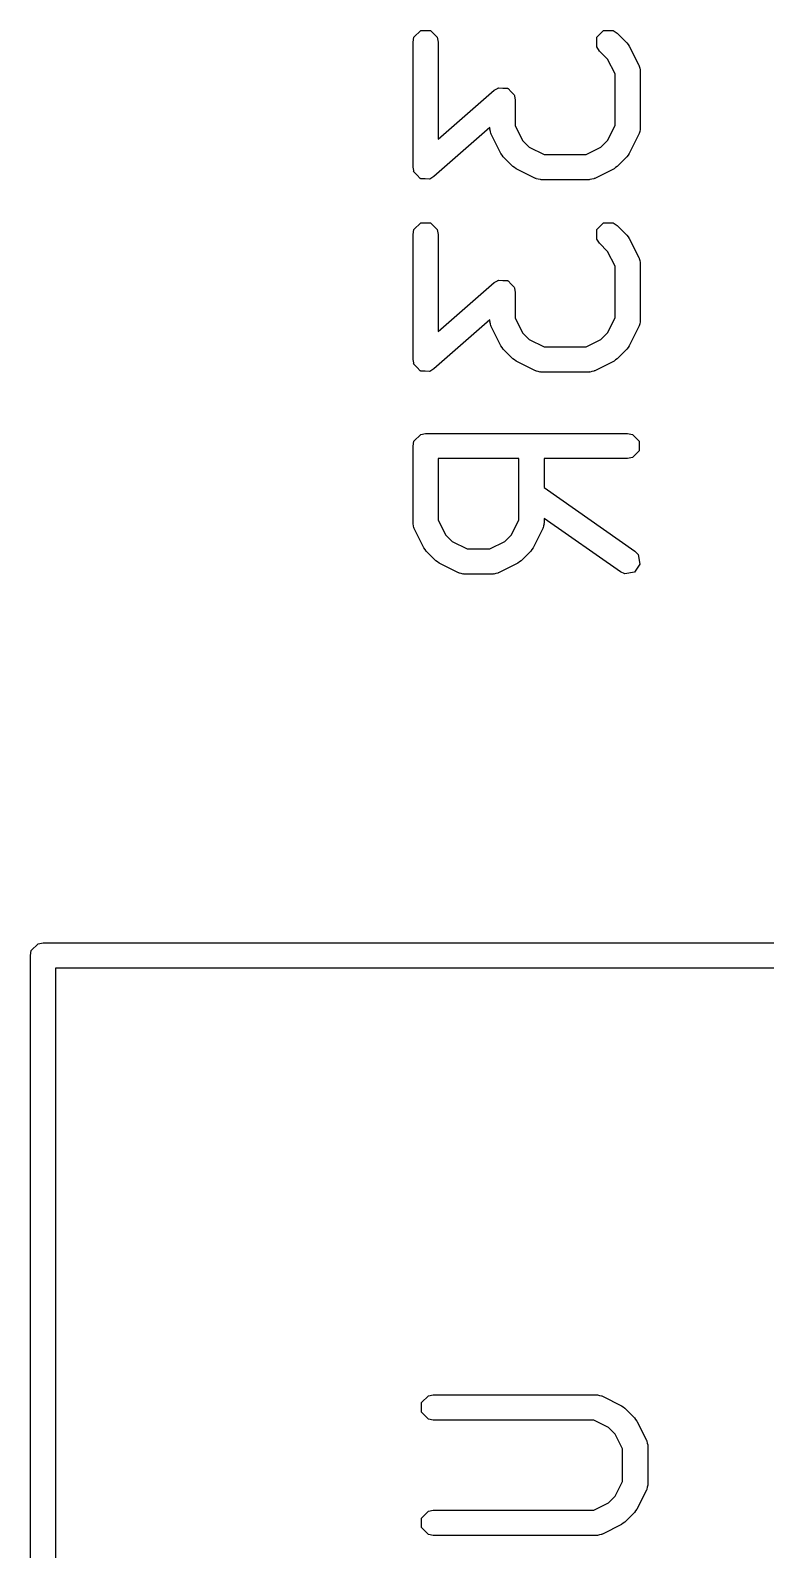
# Model space of a CAD drawing. Header units: inches. Extents: x 0.38 to 5.39, y 0.07 to 3.28.
# Drawn here: x 2.966 to 3.0806, y 1.5729 to 1.8098 of the extents above; entities that cross this region are included whole.
import ezdxf

# ---------------------------------------------------------------- set-up
doc = ezdxf.new("R2010")
doc.units = ezdxf.units.IN
doc.header["$MEASUREMENT"] = 0
doc.layers.add('BLACK', color=250, linetype='CONTINUOUS')

msp = doc.modelspace()

# ---------------------------------------------------------------- linework, layer by layer
at = {"layer": 'BLACK', "linetype": 'CONTINUOUS'}
for p, q in [((3.02563, 1.80802), (3.02578, 1.80877)), ((3.02563, 1.78852), (3.02563, 1.80802)), ((3.02578, 1.80877), (3.02684, 1.80984)), ((3.02684, 1.80984), (3.02835, 1.80984)), ((3.02835, 1.80984), (3.02941, 1.80877)), ((3.02941, 1.80877), (3.02956, 1.80802)), ((3.02956, 1.80802), (3.02956, 1.79286)), ((3.05427, 1.80877), (3.05534, 1.80984)), ((3.05427, 1.80726), (3.05427, 1.80877)), ((3.05534, 1.80984), (3.05684, 1.80984)), ((3.05684, 1.80984), (3.05748, 1.80941)), ((3.05748, 1.80941), (3.05898, 1.80791)), ((3.05898, 1.80791), (3.05916, 1.80765)), ((3.05916, 1.80765), (3.05935, 1.8074)), ((3.0547, 1.80662), (3.05427, 1.80726)), ((3.05597, 1.80535), (3.0547, 1.80662)), ((3.05712, 1.80305), (3.05597, 1.80535)), ((3.05935, 1.8074), (3.06085, 1.8044)), ((3.05712, 1.79498), (3.05712, 1.80305)), ((3.06085, 1.8044), (3.06088, 1.8043)), ((3.06088, 1.8043), (3.06091, 1.80427)), ((3.06091, 1.80427), (3.06097, 1.80396)), ((3.06097, 1.80396), (3.06105, 1.80366)), ((3.06105, 1.80366), (3.06104, 1.80361)), ((3.06104, 1.80361), (3.06106, 1.80352)), ((3.06106, 1.80352), (3.06106, 1.79452)), ((3.0383, 1.8005), (3.03878, 1.80078)), ((3.03878, 1.80078), (3.03884, 1.80084)), ((3.03884, 1.80084), (3.03888, 1.80084)), ((3.03888, 1.80084), (3.03896, 1.80088)), ((3.03896, 1.80088), (3.03965, 1.80084)), ((3.03965, 1.80084), (3.04035, 1.80084)), ((3.04035, 1.80084), (3.0404, 1.80079)), ((3.0404, 1.80079), (3.04047, 1.80078)), ((3.04047, 1.80078), (3.04092, 1.80026)), ((3.02956, 1.79286), (3.0383, 1.8005)), ((3.04092, 1.80026), (3.04141, 1.79977)), ((3.04141, 1.79977), (3.04143, 1.79968)), ((3.04143, 1.79968), (3.04146, 1.79965)), ((3.04146, 1.79965), (3.04145, 1.79957)), ((3.04145, 1.79957), (3.04156, 1.79902)), ((3.04156, 1.79902), (3.04156, 1.79498)), ((3.03762, 1.79468), (3.02889, 1.78704)), ((3.03762, 1.79452), (3.03762, 1.79468)), ((3.03764, 1.79442), (3.03762, 1.79452)), ((3.03763, 1.79438), (3.03764, 1.79442)), ((3.03771, 1.79407), (3.03763, 1.79438)), ((3.03777, 1.79376), (3.03771, 1.79407)), ((3.03781, 1.79373), (3.03777, 1.79376)), ((3.03783, 1.79364), (3.03781, 1.79373)), ((3.03933, 1.79064), (3.03783, 1.79364)), ((3.04156, 1.79498), (3.04271, 1.79268)), ((3.05597, 1.79268), (3.05712, 1.79498)), ((3.06085, 1.79364), (3.05935, 1.79064)), ((3.06088, 1.79373), (3.06085, 1.79364)), ((3.06091, 1.79376), (3.06088, 1.79373)), ((3.06097, 1.79407), (3.06091, 1.79376)), ((3.06105, 1.79438), (3.06097, 1.79407)), ((3.06106, 1.79452), (3.06104, 1.79442)), ((3.06104, 1.79442), (3.06105, 1.79438)), ((3.04271, 1.79268), (3.04376, 1.79164)), ((3.04376, 1.79164), (3.04606, 1.79049)), ((3.05263, 1.79049), (3.05492, 1.79164)), ((3.05492, 1.79164), (3.05597, 1.79268)), ((3.03953, 1.79039), (3.03933, 1.79064)), ((3.0397, 1.79013), (3.03953, 1.79039)), ((3.0412, 1.78863), (3.0397, 1.79013)), ((3.04606, 1.79049), (3.05263, 1.79049)), ((3.05898, 1.79013), (3.05748, 1.78863)), ((3.05916, 1.79039), (3.05898, 1.79013)), ((3.05935, 1.79064), (3.05916, 1.79039)), ((3.02574, 1.78797), (3.02563, 1.78852)), ((3.02573, 1.78789), (3.02574, 1.78797)), ((3.02576, 1.78786), (3.02573, 1.78789)), ((3.02578, 1.78777), (3.02576, 1.78786)), ((3.02627, 1.78728), (3.02578, 1.78777)), ((3.02672, 1.78675), (3.02627, 1.78728)), ((3.02679, 1.78675), (3.02672, 1.78675)), ((3.02684, 1.7867), (3.02679, 1.78675)), ((3.02753, 1.7867), (3.02684, 1.7867)), ((3.02822, 1.78665), (3.02753, 1.7867)), ((3.0283, 1.7867), (3.02822, 1.78665)), ((3.02835, 1.7867), (3.0283, 1.7867)), ((3.02841, 1.78676), (3.02835, 1.7867)), ((3.02889, 1.78704), (3.02841, 1.78676)), ((3.04146, 1.78845), (3.0412, 1.78863)), ((3.04171, 1.78826), (3.04146, 1.78845)), ((3.04471, 1.78676), (3.04171, 1.78826)), ((3.04481, 1.78673), (3.04471, 1.78676)), ((3.04484, 1.7867), (3.04481, 1.78673)), ((3.04515, 1.78664), (3.04484, 1.7867)), ((3.04545, 1.78656), (3.04515, 1.78664)), ((3.0455, 1.78657), (3.04545, 1.78656)), ((3.04559, 1.78655), (3.0455, 1.78657)), ((3.05309, 1.78655), (3.04559, 1.78655)), ((3.05319, 1.78657), (3.05309, 1.78655)), ((3.05323, 1.78656), (3.05319, 1.78657)), ((3.05353, 1.78664), (3.05323, 1.78656)), ((3.05384, 1.7867), (3.05353, 1.78664)), ((3.05388, 1.78673), (3.05384, 1.7867)), ((3.05397, 1.78676), (3.05388, 1.78673)), ((3.05697, 1.78826), (3.05397, 1.78676)), ((3.05722, 1.78845), (3.05697, 1.78826)), ((3.05748, 1.78863), (3.05722, 1.78845)), ((3.02578, 1.77877), (3.02684, 1.77984)), ((3.02684, 1.77984), (3.02835, 1.77984)), ((3.02835, 1.77984), (3.02941, 1.77877)), ((3.05427, 1.77877), (3.05534, 1.77984)), ((3.05534, 1.77984), (3.05684, 1.77984)), ((3.05684, 1.77984), (3.05748, 1.77941)), ((3.05748, 1.77941), (3.05898, 1.77791)), ((3.02563, 1.77802), (3.02578, 1.77877)), ((3.02563, 1.75852), (3.02563, 1.77802)), ((3.02941, 1.77877), (3.02956, 1.77802)), ((3.02956, 1.77802), (3.02956, 1.76286)), ((3.05427, 1.77727), (3.05427, 1.77877)), ((3.0547, 1.77663), (3.05427, 1.77727)), ((3.05898, 1.77791), (3.05916, 1.77765)), ((3.05916, 1.77765), (3.05935, 1.7774)), ((3.05935, 1.7774), (3.06085, 1.7744)), ((3.05597, 1.77535), (3.0547, 1.77663)), ((3.05712, 1.77306), (3.05597, 1.77535)), ((3.05712, 1.76499), (3.05712, 1.77306)), ((3.06085, 1.7744), (3.06088, 1.77431)), ((3.06088, 1.77431), (3.06091, 1.77427)), ((3.06091, 1.77427), (3.06097, 1.77396)), ((3.06097, 1.77396), (3.06105, 1.77366)), ((3.06105, 1.77366), (3.06104, 1.77362)), ((3.06104, 1.77362), (3.06106, 1.77352)), ((3.06106, 1.77352), (3.06106, 1.76452)), ((3.02956, 1.76286), (3.0383, 1.7705)), ((3.0383, 1.7705), (3.03878, 1.77078)), ((3.03878, 1.77078), (3.03884, 1.77084)), ((3.03884, 1.77084), (3.03888, 1.77084)), ((3.03888, 1.77084), (3.03896, 1.77089)), ((3.03896, 1.77089), (3.03965, 1.77084)), ((3.03965, 1.77084), (3.04035, 1.77084)), ((3.04035, 1.77084), (3.0404, 1.77079)), ((3.0404, 1.77079), (3.04047, 1.77079)), ((3.04047, 1.77079), (3.04092, 1.77026)), ((3.04092, 1.77026), (3.04141, 1.76977)), ((3.04141, 1.76977), (3.04143, 1.76968)), ((3.04143, 1.76968), (3.04146, 1.76965)), ((3.04146, 1.76965), (3.04145, 1.76957)), ((3.04145, 1.76957), (3.04156, 1.76902)), ((3.04156, 1.76902), (3.04156, 1.76499)), ((3.04156, 1.76499), (3.04271, 1.76269)), ((3.05597, 1.76269), (3.05712, 1.76499)), ((3.03762, 1.76468), (3.02889, 1.75704)), ((3.03762, 1.76452), (3.03762, 1.76468)), ((3.03764, 1.76443), (3.03762, 1.76452)), ((3.03763, 1.76438), (3.03764, 1.76443)), ((3.03771, 1.76408), (3.03763, 1.76438)), ((3.03777, 1.76377), (3.03771, 1.76408)), ((3.03781, 1.76374), (3.03777, 1.76377)), ((3.03783, 1.76364), (3.03781, 1.76374)), ((3.03933, 1.76064), (3.03783, 1.76364)), ((3.04271, 1.76269), (3.04376, 1.76164)), ((3.05492, 1.76164), (3.05597, 1.76269)), ((3.06085, 1.76364), (3.05935, 1.76064)), ((3.06088, 1.76374), (3.06085, 1.76364)), ((3.06091, 1.76377), (3.06088, 1.76374)), ((3.06097, 1.76408), (3.06091, 1.76377)), ((3.06105, 1.76438), (3.06097, 1.76408)), ((3.06106, 1.76452), (3.06104, 1.76443)), ((3.06104, 1.76443), (3.06105, 1.76438)), ((3.03953, 1.76039), (3.03933, 1.76064)), ((3.0397, 1.76013), (3.03953, 1.76039)), ((3.04376, 1.76164), (3.04606, 1.76049)), ((3.04606, 1.76049), (3.05263, 1.76049)), ((3.05263, 1.76049), (3.05492, 1.76164)), ((3.05916, 1.76039), (3.05898, 1.76013)), ((3.05935, 1.76064), (3.05916, 1.76039)), ((3.02574, 1.75797), (3.02563, 1.75852)), ((3.02573, 1.75789), (3.02574, 1.75797)), ((3.02576, 1.75786), (3.02573, 1.75789)), ((3.0412, 1.75863), (3.0397, 1.76013)), ((3.04146, 1.75846), (3.0412, 1.75863)), ((3.04171, 1.75826), (3.04146, 1.75846)), ((3.04471, 1.75676), (3.04171, 1.75826)), ((3.05697, 1.75826), (3.05397, 1.75676)), ((3.05722, 1.75846), (3.05697, 1.75826)), ((3.05748, 1.75863), (3.05722, 1.75846)), ((3.05898, 1.76013), (3.05748, 1.75863)), ((3.02578, 1.75777), (3.02576, 1.75786)), ((3.02627, 1.75728), (3.02578, 1.75777)), ((3.02672, 1.75676), (3.02627, 1.75728)), ((3.02679, 1.75675), (3.02672, 1.75676)), ((3.02684, 1.7567), (3.02679, 1.75675)), ((3.02753, 1.7567), (3.02684, 1.7567)), ((3.02822, 1.75666), (3.02753, 1.7567)), ((3.0283, 1.7567), (3.02822, 1.75666)), ((3.02835, 1.7567), (3.0283, 1.7567)), ((3.02841, 1.75676), (3.02835, 1.7567)), ((3.02889, 1.75704), (3.02841, 1.75676)), ((3.04481, 1.75674), (3.04471, 1.75676)), ((3.04484, 1.7567), (3.04481, 1.75674)), ((3.04515, 1.75664), (3.04484, 1.7567)), ((3.04545, 1.75656), (3.04515, 1.75664)), ((3.0455, 1.75657), (3.04545, 1.75656)), ((3.04559, 1.75655), (3.0455, 1.75657)), ((3.05309, 1.75655), (3.04559, 1.75655)), ((3.05319, 1.75657), (3.05309, 1.75655)), ((3.05323, 1.75656), (3.05319, 1.75657)), ((3.05353, 1.75664), (3.05323, 1.75656)), ((3.05384, 1.7567), (3.05353, 1.75664)), ((3.05388, 1.75674), (3.05384, 1.7567)), ((3.05397, 1.75676), (3.05388, 1.75674)), ((3.02578, 1.74578), (3.02684, 1.74684)), ((3.02684, 1.74684), (3.02759, 1.74699)), ((3.02759, 1.74699), (3.05909, 1.74699)), ((3.05909, 1.74699), (3.05984, 1.74684)), ((3.05984, 1.74684), (3.06091, 1.74578)), ((3.02563, 1.74502), (3.02578, 1.74578)), ((3.02563, 1.73303), (3.02563, 1.74502)), ((3.06091, 1.74427), (3.05984, 1.74321)), ((3.06091, 1.74578), (3.06091, 1.74427)), ((3.04212, 1.74306), (3.02956, 1.74306)), ((3.02956, 1.74306), (3.02956, 1.73349)), ((3.04212, 1.73349), (3.04212, 1.74306)), ((3.05909, 1.74306), (3.04606, 1.74306)), ((3.04606, 1.74306), (3.04606, 1.73855)), ((3.05984, 1.74321), (3.05909, 1.74306)), ((3.04606, 1.73855), (3.06022, 1.72864)), ((3.02564, 1.73293), (3.02563, 1.73303)), ((3.02563, 1.73289), (3.02564, 1.73293)), ((3.02571, 1.73258), (3.02563, 1.73289)), ((3.02578, 1.73227), (3.02571, 1.73258)), ((3.02581, 1.73224), (3.02578, 1.73227)), ((3.02583, 1.73215), (3.02581, 1.73224)), ((3.02733, 1.72915), (3.02583, 1.73215)), ((3.02956, 1.73349), (3.03071, 1.73119)), ((3.04097, 1.73119), (3.04212, 1.73349)), ((3.04585, 1.73215), (3.04435, 1.72915)), ((3.04588, 1.73224), (3.04585, 1.73215)), ((3.04591, 1.73227), (3.04588, 1.73224)), ((3.04597, 1.73258), (3.04591, 1.73227)), ((3.04606, 1.73289), (3.04597, 1.73258)), ((3.04606, 1.73303), (3.04604, 1.73293)), ((3.04604, 1.73293), (3.04606, 1.73289)), ((3.05796, 1.72541), (3.04606, 1.73374)), ((3.04606, 1.73374), (3.04606, 1.73303)), ((3.03071, 1.73119), (3.03176, 1.73014)), ((3.03176, 1.73014), (3.03406, 1.729)), ((3.03763, 1.729), (3.03993, 1.73014)), ((3.03993, 1.73014), (3.04097, 1.73119)), ((3.02753, 1.7289), (3.02733, 1.72915)), ((3.0277, 1.72863), (3.02753, 1.7289)), ((3.0292, 1.72713), (3.0277, 1.72863)), ((3.02946, 1.72696), (3.0292, 1.72713)), ((3.03406, 1.729), (3.03763, 1.729)), ((3.04248, 1.72713), (3.04222, 1.72696)), ((3.04398, 1.72863), (3.04248, 1.72713)), ((3.04416, 1.7289), (3.04398, 1.72863)), ((3.04435, 1.72915), (3.04416, 1.7289)), ((3.06022, 1.72864), (3.06075, 1.72808)), ((3.06075, 1.72808), (3.06101, 1.7266)), ((3.02971, 1.72677), (3.02946, 1.72696)), ((3.03271, 1.72527), (3.02971, 1.72677)), ((3.03281, 1.72524), (3.03271, 1.72527)), ((3.03284, 1.72521), (3.03281, 1.72524)), ((3.03315, 1.72515), (3.03284, 1.72521)), ((3.03345, 1.72506), (3.03315, 1.72515)), ((3.0335, 1.72508), (3.03345, 1.72506)), ((3.03359, 1.72506), (3.0335, 1.72508)), ((3.03809, 1.72506), (3.03359, 1.72506)), ((3.03819, 1.72508), (3.03809, 1.72506)), ((3.03823, 1.72506), (3.03819, 1.72508)), ((3.03854, 1.72515), (3.03823, 1.72506)), ((3.03885, 1.72521), (3.03854, 1.72515)), ((3.03888, 1.72524), (3.03885, 1.72521)), ((3.03897, 1.72527), (3.03888, 1.72524)), ((3.04197, 1.72677), (3.03897, 1.72527)), ((3.04222, 1.72696), (3.04197, 1.72677)), ((3.05866, 1.7251), (3.05796, 1.72541)), ((3.06015, 1.72537), (3.05866, 1.7251)), ((3.06101, 1.7266), (3.06015, 1.72537)), ((2.96598, 1.66559), (2.96613, 1.66634)), ((2.96598, 1.46874), (2.96598, 1.66559)), ((2.96613, 1.66634), (2.9672, 1.66741)), ((2.9672, 1.66741), (2.96795, 1.66756)), ((2.96795, 1.66756), (3.1648, 1.66756)), ((2.96992, 1.66362), (2.96992, 1.47071)), ((3.16283, 1.66362), (2.96992, 1.66362)), ((3.02696, 1.59585), (3.02802, 1.59692)), ((3.02802, 1.59692), (3.02878, 1.59707)), ((3.02878, 1.59707), (3.05427, 1.59707)), ((3.05427, 1.59707), (3.05437, 1.59705)), ((3.05437, 1.59705), (3.05441, 1.59706)), ((3.05441, 1.59706), (3.05472, 1.59698)), ((3.05472, 1.59698), (3.05503, 1.59692)), ((3.05503, 1.59692), (3.05506, 1.59689)), ((3.05506, 1.59689), (3.05515, 1.59686)), ((3.05515, 1.59686), (3.05815, 1.59536)), ((3.02696, 1.59435), (3.02696, 1.59585)), ((3.05815, 1.59536), (3.0584, 1.59517)), ((3.0584, 1.59517), (3.05866, 1.59499)), ((3.05866, 1.59499), (3.06016, 1.59349)), ((3.02802, 1.59328), (3.02696, 1.59435)), ((3.02878, 1.59313), (3.02802, 1.59328)), ((3.05381, 1.59313), (3.02878, 1.59313)), ((3.05611, 1.59198), (3.05381, 1.59313)), ((3.06016, 1.59349), (3.06034, 1.59323)), ((3.06034, 1.59323), (3.06053, 1.59298)), ((3.06053, 1.59298), (3.06203, 1.58998)), ((3.05715, 1.59093), (3.05611, 1.59198)), ((3.0583, 1.58864), (3.05715, 1.59093)), ((3.06203, 1.58998), (3.06206, 1.58989)), ((3.06206, 1.58989), (3.06209, 1.58985)), ((3.06209, 1.58985), (3.06215, 1.58954)), ((3.0583, 1.58357), (3.0583, 1.58864)), ((3.06215, 1.58954), (3.06223, 1.58924)), ((3.06223, 1.58924), (3.06222, 1.5892)), ((3.06222, 1.5892), (3.06224, 1.5891)), ((3.06224, 1.5891), (3.06224, 1.5831)), ((3.05715, 1.58127), (3.0583, 1.58357)), ((3.06215, 1.58266), (3.06209, 1.58235)), ((3.06223, 1.58296), (3.06215, 1.58266)), ((3.06224, 1.5831), (3.06222, 1.583)), ((3.06222, 1.583), (3.06223, 1.58296)), ((3.05381, 1.57907), (3.05611, 1.58022)), ((3.05611, 1.58022), (3.05715, 1.58127)), ((3.06203, 1.58222), (3.06053, 1.57922)), ((3.06206, 1.58232), (3.06203, 1.58222)), ((3.06209, 1.58235), (3.06206, 1.58232)), ((3.02696, 1.57785), (3.02802, 1.57892)), ((3.02696, 1.57635), (3.02696, 1.57785)), ((3.02802, 1.57892), (3.02878, 1.57907)), ((3.02878, 1.57907), (3.05381, 1.57907)), ((3.06016, 1.57871), (3.05866, 1.57721)), ((3.06034, 1.57897), (3.06016, 1.57871)), ((3.06053, 1.57922), (3.06034, 1.57897)), ((3.02802, 1.57528), (3.02696, 1.57635)), ((3.05815, 1.57684), (3.05515, 1.57534)), ((3.0584, 1.57703), (3.05815, 1.57684)), ((3.05866, 1.57721), (3.0584, 1.57703)), ((3.02878, 1.57513), (3.02802, 1.57528)), ((3.05427, 1.57513), (3.02878, 1.57513)), ((3.05437, 1.57515), (3.05427, 1.57513)), ((3.05441, 1.57514), (3.05437, 1.57515)), ((3.05472, 1.57522), (3.05441, 1.57514)), ((3.05503, 1.57528), (3.05472, 1.57522)), ((3.05506, 1.57531), (3.05503, 1.57528)), ((3.05515, 1.57534), (3.05506, 1.57531))]:
    msp.add_line(p, q, dxfattribs=at)

doc.saveas('drawing.dxf')
